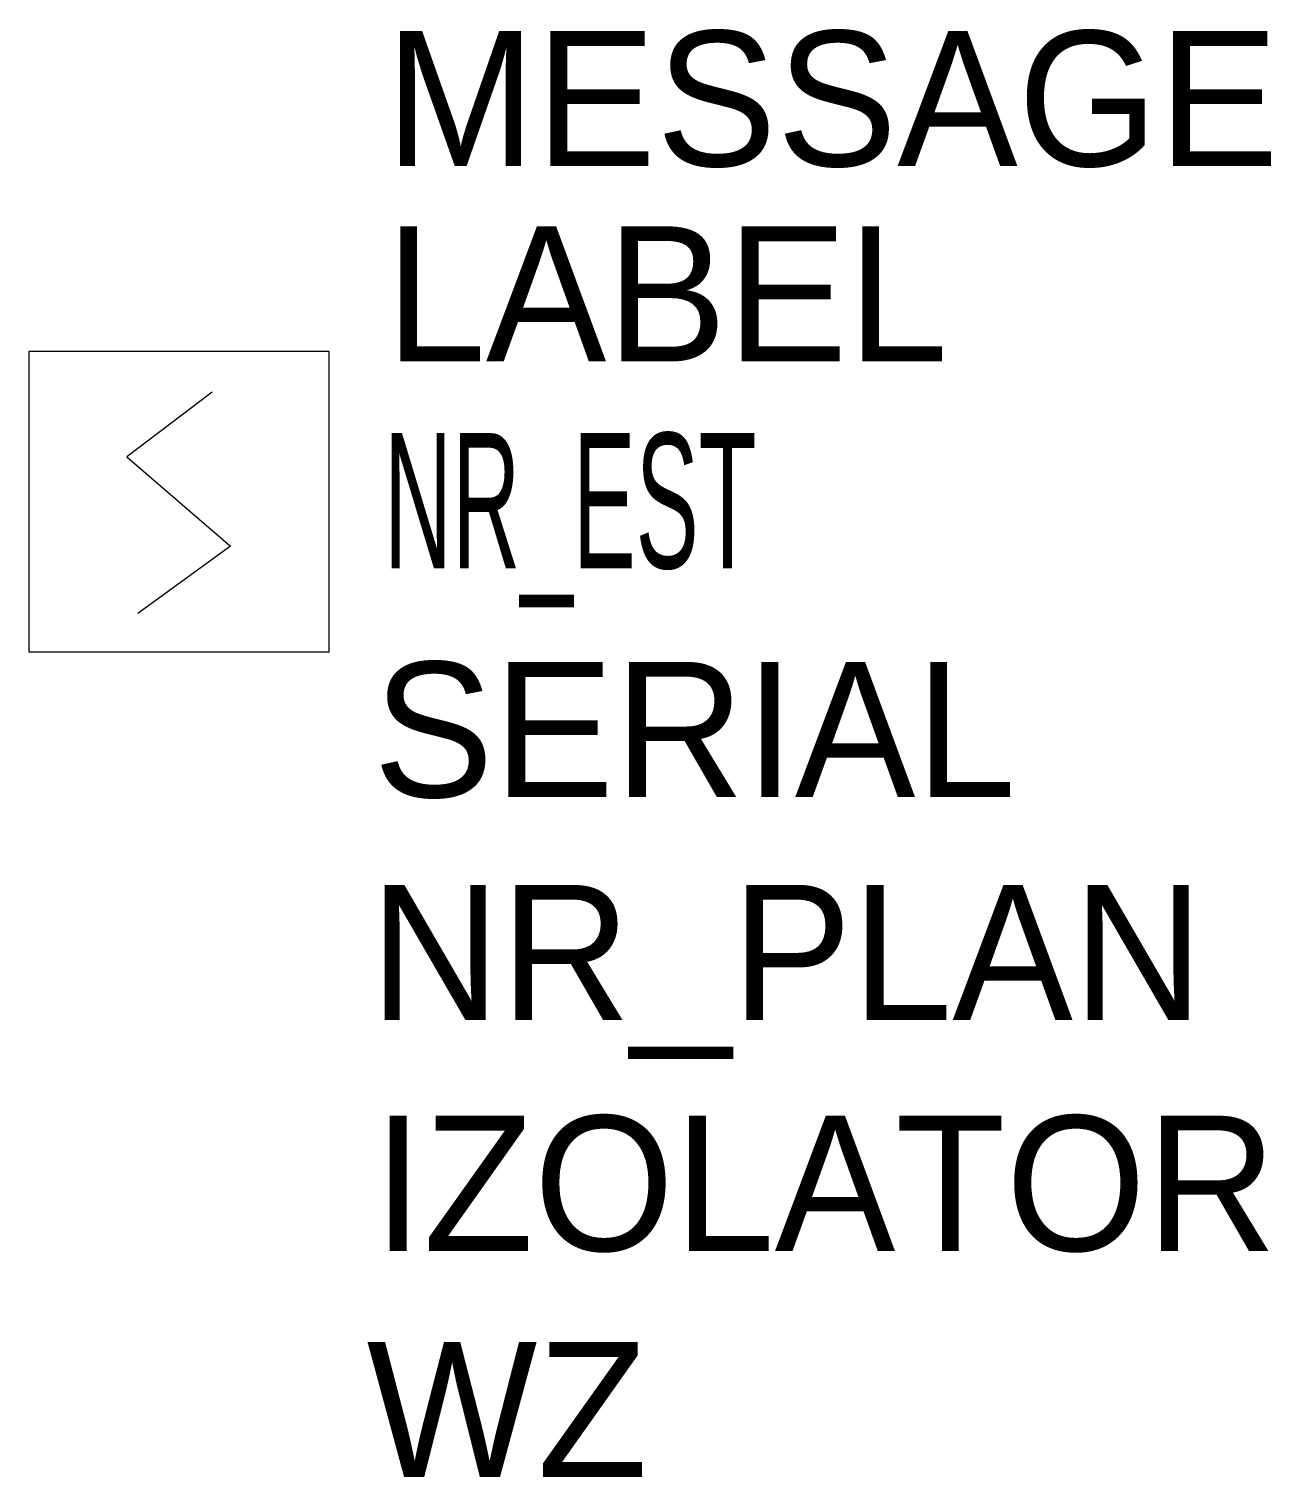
# Model space of a CAD drawing. Header units: millimetres. Extents: x 0 to 1655, y -1099 to 830.
import ezdxf

# ---------------------------------------------------------------- set-up
doc = ezdxf.new("R2010")
doc.units = ezdxf.units.MM
doc.header["$LTSCALE"] = 0.25
doc.layers.get('0').update_dxf_attribs({"color": 252})
doc.styles.add('Opisest3', font='arial.ttf', dxfattribs={"width": 0.5})
doc.styles.get("Standard").update_dxf_attribs({"font": 'PM_SMPLX.shx'})

msp = doc.modelspace()

# ---------------------------------------------------------------- linework, layer by layer
for p, q in [((244, 346), (130.6, 260)), ((130.6, 260), (268.7, 141)), ((268.7, 141), (145, 51))]:
    msp.add_line(p, q)
msp.add_lwpolyline([(0, 0), (400, 0), (400, 400), (0, 400)], close=True)

# ---------------------------------------------------------------- texts
for tag, p, flags in [('MESSAGE', (474.5, 647), 9), ('LABEL', (474.8, 386.9), 9), ('SERIAL', (458.5, -193.3), 9), ('NR_PLAN', (454.2, -490.2), 8), ('IZOLATOR', (458.5, -797.6), 9), ('WZ', (449.9, -1098.8), 9)]:
    msp.add_attdef(tag, p, 'xx', height=180, dxfattribs=dict(flags=flags))
at = {"style": 'Opisest3', "width": 0.5, "flags": 9}
msp.add_attdef('NR_EST', (473, 111.5), 'xx', height=180, dxfattribs=at)

doc.saveas('drawing.dxf')
